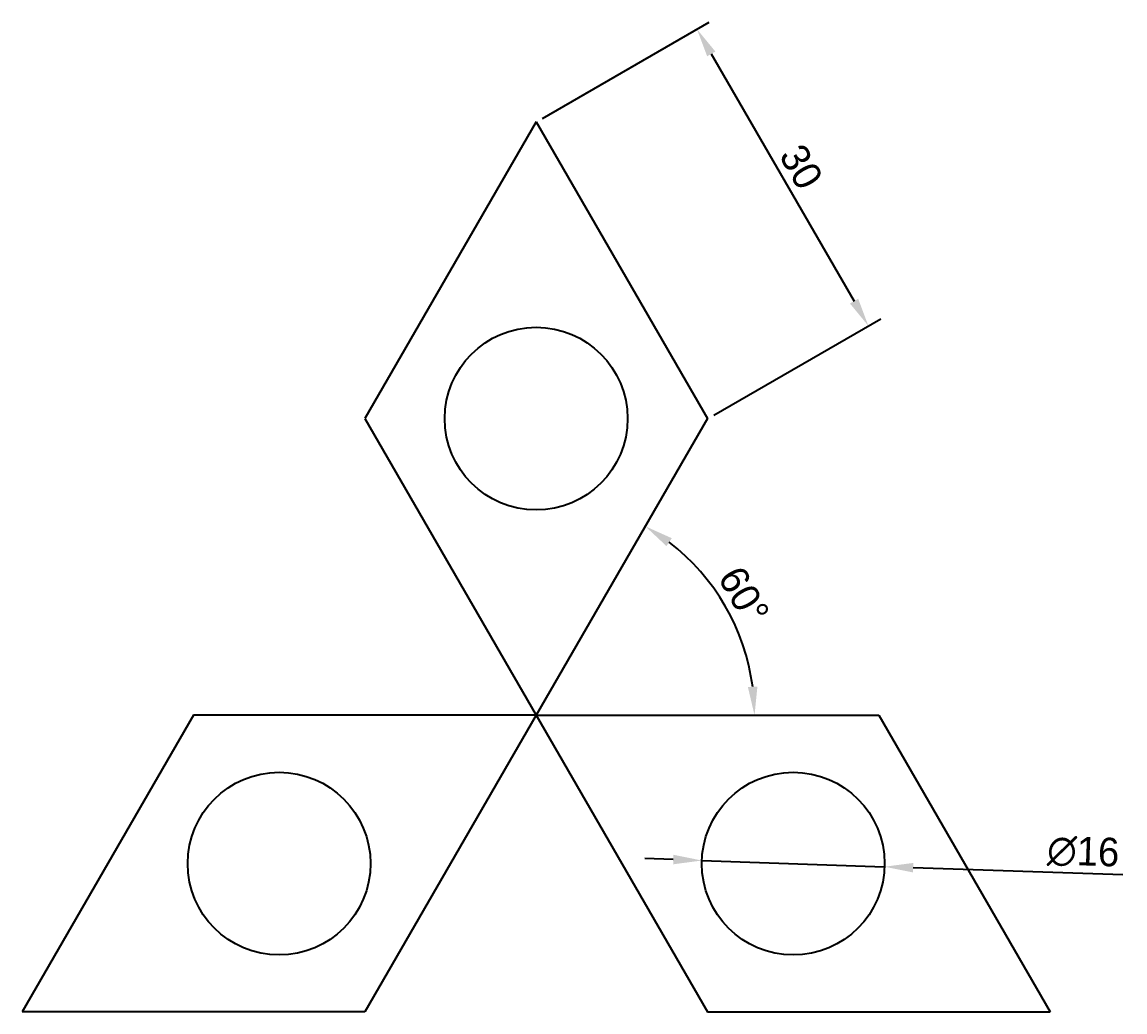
# Model space of a CAD drawing. Header units: millimetres. Extents: x 174 to 1428, y -253 to 269.
# Drawn here: x 917.5 to 1014, y 36.1 to 122.8 of the extents above; entities that cross this region are included whole.
import ezdxf

# ---------------------------------------------------------------- set-up
doc = ezdxf.new("R2010")
doc.units = ezdxf.units.MM
doc.dimstyles.new('ISO-25', dxfattribs={"dimtxt": 2.5, "dimasz": 2.5, "dimexe": 1.25, "dimexo": 0.625, "dimtad": 1, "dimtxsty": 'Standard', "dimcen": 2.5, "dimadec": 0, "dimazin": 0, "dimtfac": 1, "dimtmove": 0, "dimatfit": 3, "dimfxl": 1, "dimarcsym": 0})

# ---------------------------------------------------------------- blocks, each defined once
blk = doc.blocks.new('*D17')
at = {"color": 0, "lineweight": -2, "transparency": 16777216}
blk.add_arc((962.499, 62.064), 19.114, 7.49947, 52.50053, dxfattribs=at)
at = {"color": 0, "transparency": 16777216}
for points in [[(973.903, 76.881), (974.365, 77.574), (972.055, 78.616)], [(981.864, 64.585), (981.033, 64.531), (981.612, 62.064)]]:
    blk.add_solid(points, dxfattribs=at)
at = {"layer": 'Defpoints', "color": 0, "transparency": 16777216}
for p in [(977.499, 88.044), (980.459, 68.601), (962.499, 62.064), (962.499, 62.064), (992.499, 62.064)]:
    blk.add_point(p, dxfattribs=at)
at = {"color": 0, "transparency": 16777216, "insert": (980.675, 72.558), "char_height": 2.5, "attachment_point": 5, "rotation": 300}
blk.add_mtext('60°', dxfattribs=at)
blk = doc.blocks.new('*D18')
at = {"color": 0, "lineweight": -2, "transparency": 16777216}
for p, q in [((974.505, 49.43), (972.006, 49.514)), ((977.003, 49.345), (992.994, 48.802)), ((1013.859, 48.093), (995.492, 48.717))]:
    blk.add_line(p, q, dxfattribs=at)
at = {"color": 0, "transparency": 16777216}
for points in [[(974.519, 49.846), (974.49, 49.013), (977.003, 49.345)], [(995.507, 49.133), (995.478, 48.3), (992.994, 48.802)]]:
    blk.add_solid(points, dxfattribs=at)
at = {"layer": 'Defpoints', "color": 0, "transparency": 16777216}
for p in [(977.003, 49.345), (992.994, 48.802)]:
    blk.add_point(p, dxfattribs=at)
at = {"color": 0, "transparency": 16777216, "insert": (1010.383, 50.087), "char_height": 2.5, "attachment_point": 5, "rotation": 358.05456}
blk.add_mtext('∅16', dxfattribs=at)
blk = doc.blocks.new('*D19')
at = {"color": 0, "lineweight": -2, "transparency": 16777216}
for p, q in [((963.04, 114.338), (977.656, 122.776)), ((977.824, 119.986), (990.324, 98.336)), ((978.04, 88.357), (992.656, 96.796))]:
    blk.add_line(p, q, dxfattribs=at)
at = {"color": 0, "transparency": 16777216}
for points in [[(978.185, 120.195), (977.463, 119.778), (976.574, 122.151)], [(990.685, 98.544), (989.963, 98.127), (991.574, 96.171)]]:
    blk.add_solid(points, dxfattribs=at)
at = {"layer": 'Defpoints', "color": 0, "transparency": 16777216}
for p in [(962.499, 114.025), (991.574, 96.171), (977.499, 88.044)]:
    blk.add_point(p, dxfattribs=at)
at = {"color": 0, "transparency": 16777216, "insert": (985.698, 110.098), "char_height": 2.5, "attachment_point": 5, "rotation": 300}
blk.add_mtext('30', dxfattribs=at)

msp = doc.modelspace()

# ---------------------------------------------------------------- linework, layer by layer
for p, q in [((962.499, 114.025), (947.499, 88.044)), ((962.499, 114.025), (977.499, 88.044)), ((947.499, 88.044), (962.499, 62.064)), ((977.499, 88.044), (962.499, 62.064)), ((932.499, 62.064), (917.499, 36.083)), ((962.499, 62.064), (932.499, 62.064)), ((962.499, 62.064), (947.499, 36.083)), ((962.499, 62.064), (992.499, 62.064)), ((962.499, 62.064), (977.499, 36.083)), ((992.499, 62.064), (1007.499, 36.083)), ((947.499, 36.083), (917.499, 36.083)), ((977.499, 36.083), (1007.499, 36.083))]:
    msp.add_line(p, q)
for centre in [(962.499, 88.044), (939.999, 49.073), (984.999, 49.073)]:
    msp.add_circle(centre, 8)

# ---------------------------------------------------------------- dimensions: what is measured, and where the dimension line sits
dim = msp.add_aligned_dim(p1=(962.499, 114.025), p2=(977.499, 88.044), distance=16.253, dimstyle='ISO-25')
dim.commit()
dim.dimension.update_dxf_attribs({"geometry": '*D19', "text_midpoint": (985.698, 110.098)})
dim = msp.add_angular_dim_2l(base=(980.459, 68.601), line1=((962.499, 62.064), (992.499, 62.064)), line2=((977.499, 88.044), (962.499, 62.064)), dimstyle='ISO-25')
dim.commit()
dim.dimension.update_dxf_attribs({"geometry": '*D17', "text_midpoint": (980.675, 72.558)})
dim = msp.add_diameter_dim_2p(p1=(977.003, 49.345), p2=(992.994, 48.802), dimstyle='ISO-25')
dim.commit()
dim.dimension.update_dxf_attribs({"geometry": '*D18', "text_midpoint": (1010.319, 48.213), "dimtype": 163})

doc.saveas('drawing.dxf')
